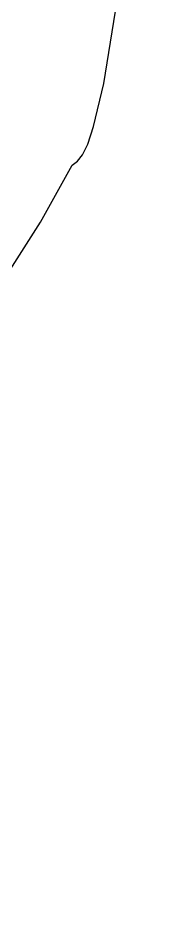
# Model space of a CAD drawing. Header units: inches. Extents: x 653559 to 669309, y 7245317 to 7256454.
# Drawn here: x 662966.8 to 663039.6, y 7249837.4 to 7250265.2 of the extents above; entities that cross this region are included whole.
import ezdxf

# ---------------------------------------------------------------- set-up
doc = ezdxf.new("R2010")
doc.units = ezdxf.units.IN
doc.header["$MEASUREMENT"] = 0
doc.layers.add('Cauce', color=5, linetype='Continuous')
doc.layers.add('Perimetral', color=190, linetype='Continuous')

msp = doc.modelspace()

# ---------------------------------------------------------------- linework, layer by layer
at = {"layer": 'Cauce', "color": 160}
msp.add_polyline3d([(662852.68, 7249798.62, 0), (662861.32, 7249854.32, 0), (662867.04, 7249906.79, 0), (662871.25, 7249928.82, 0), (662877.24, 7249950.62, 0), (662884.92, 7249968.48, 0), (662898.64, 7249997.18, 0), (662913.03, 7250033.31, 0), (662923.31, 7250060.65, 0), (662924.92, 7250066.06, 0), (662927.45, 7250081.98, 0), (662928.56, 7250085.9, 0), (662932.72, 7250095.2, 0), (662946.32, 7250120.42, 0), (662977.46, 7250168.98, 0), (662992.44, 7250195.84, 0), (662994.89, 7250197.73, 0), (662997.28, 7250200.71, 0), (662999.78, 7250205.78, 0), (663002.52, 7250213.97, 0), (663007.44, 7250234.36, 0), (663039.57, 7250433.49, 0)], dxfattribs=at)
at = {"layer": 'Perimetral', "color": 200}
msp.add_polyline3d([(662852.68, 7249798.62, 0), (662861.32, 7249854.32, 0), (662867.04, 7249906.79, 0), (662871.25, 7249928.82, 0), (662877.24, 7249950.62, 0), (662884.92, 7249968.48, 0), (662898.64, 7249997.18, 0), (662913.03, 7250033.31, 0), (662923.31, 7250060.65, 0), (662924.92, 7250066.06, 0), (662927.45, 7250081.98, 0), (662928.56, 7250085.9, 0), (662932.72, 7250095.2, 0), (662939.79, 7250108.32, 0), (662946.32, 7250120.42, 0), (662977.46, 7250168.98, 0), (662992.44, 7250195.84, 0), (662994.89, 7250197.73, 0), (662997.28, 7250200.71, 0), (662999.78, 7250205.78, 0), (663002.52, 7250213.97, 0), (663007.44, 7250234.36, 0), (663039.57, 7250433.49, 0)], dxfattribs=at)

doc.saveas('drawing.dxf')
